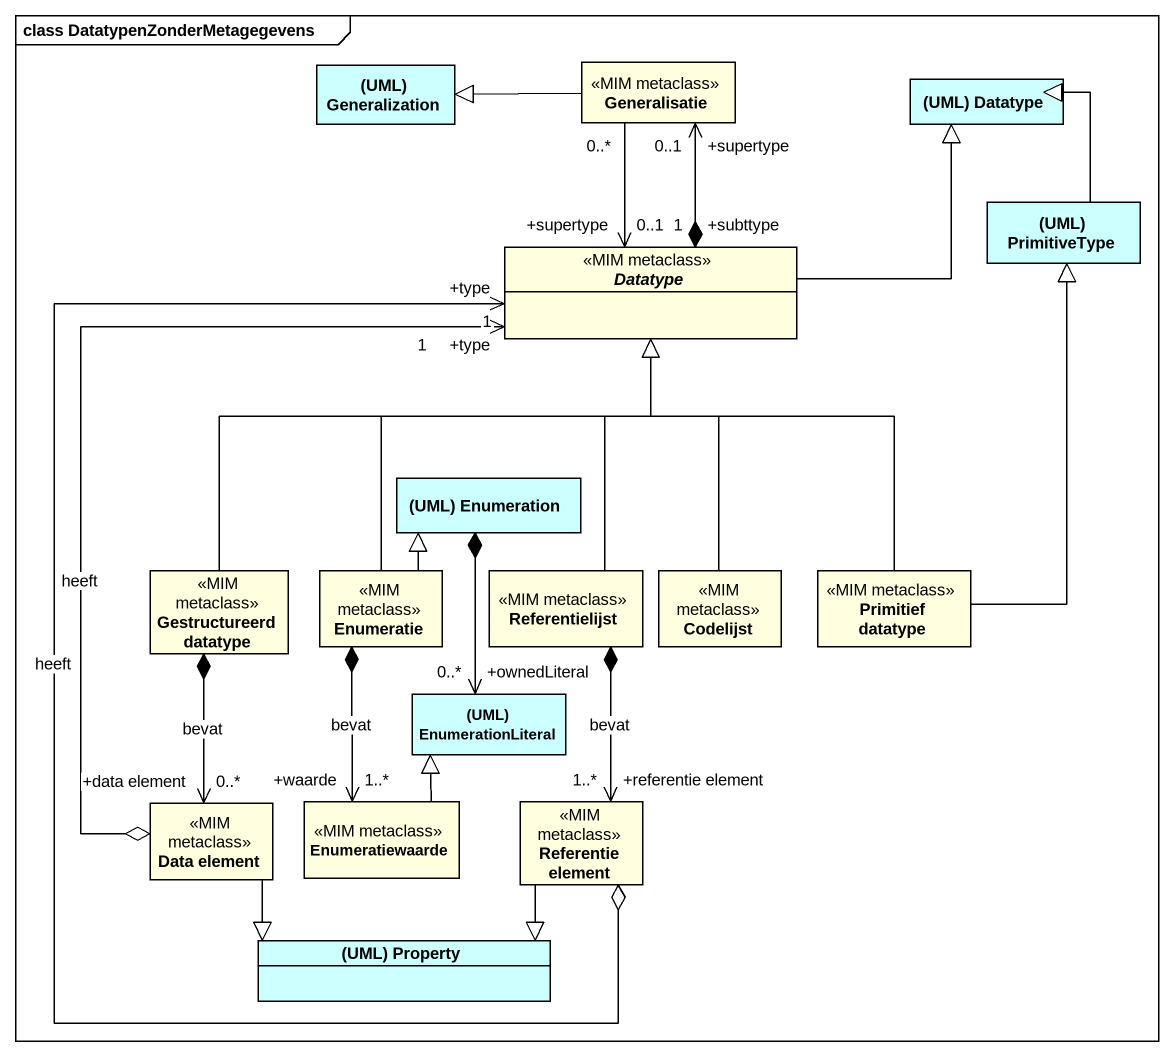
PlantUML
@startuml
mainframe class DatatypenZonderMetagegevens
hide circle
hide empty members
class "(UML) Generalization" as UML_Generalization #CCFFFF
class Generalisatie <<MIM metaclass>> #FFFFE0
class "(UML) Datatype" as UML_Datatype #CCFFFF
class "(UML) PrimitiveType" as UML_PrimitiveType #CCFFFF
abstract class Datatype <<MIM metaclass>> #FFFFE0
class "(UML) Enumeration" as UML_Enumeration #CCFFFF
class "Gestructureerd datatype" as Gestructureerd_datatype <<MIM metaclass>> #FFFFE0
class Enumeratie <<MIM metaclass>> #FFFFE0
class Referentielijst <<MIM metaclass>> #FFFFE0
class Codelijst <<MIM metaclass>> #FFFFE0
class "Primitief datatype" as Primitief_datatype <<MIM metaclass>> #FFFFE0
class "(UML) EnumerationLiteral" as UML_EnumerationLiteral #CCFFFF
class "Data element" as Data_element <<MIM metaclass>> #FFFFE0
class Enumeratiewaarde <<MIM metaclass>> #FFFFE0
class "Referentie element" as Referentie_element <<MIM metaclass>> #FFFFE0
class "(UML) Property" as UML_Property #CCFFFF
Generalisatie -left-|> UML_Generalization
Generalisatie "+supertype\n0..1" <--* "+subttype\n1" Datatype
Generalisatie "0..*" --> "+supertype\n0..1" Datatype
UML_PrimitiveType -up-|> UML_Datatype
Datatype -right-|> UML_Datatype
UML_Enumeration *--> "+ownedLiteral\n0..*" UML_EnumerationLiteral
Gestructureerd_datatype -up-|> Datatype
Gestructureerd_datatype *--> "+data element\n0..*" Data_element : bevat
Enumeratie -up-|> Datatype
Enumeratie -up-|> UML_Enumeration
Enumeratie *--> "+waarde\n1..*" Enumeratiewaarde : bevat
Referentielijst -up-|> Datatype
Referentielijst *--> "+referentie element\n1..*" Referentie_element : bevat
Codelijst -up-|> Datatype
Primitief_datatype -up-|> UML_PrimitiveType
Primitief_datatype -up-|> Datatype
Data_element o-up-> "+type\n1" Datatype : heeft
Data_element --|> UML_Property
Enumeratiewaarde -up-|> UML_EnumerationLiteral
Referentie_element o-up-> "+type\n1" Datatype : heeft
Referentie_element --|> UML_Property
@enduml
